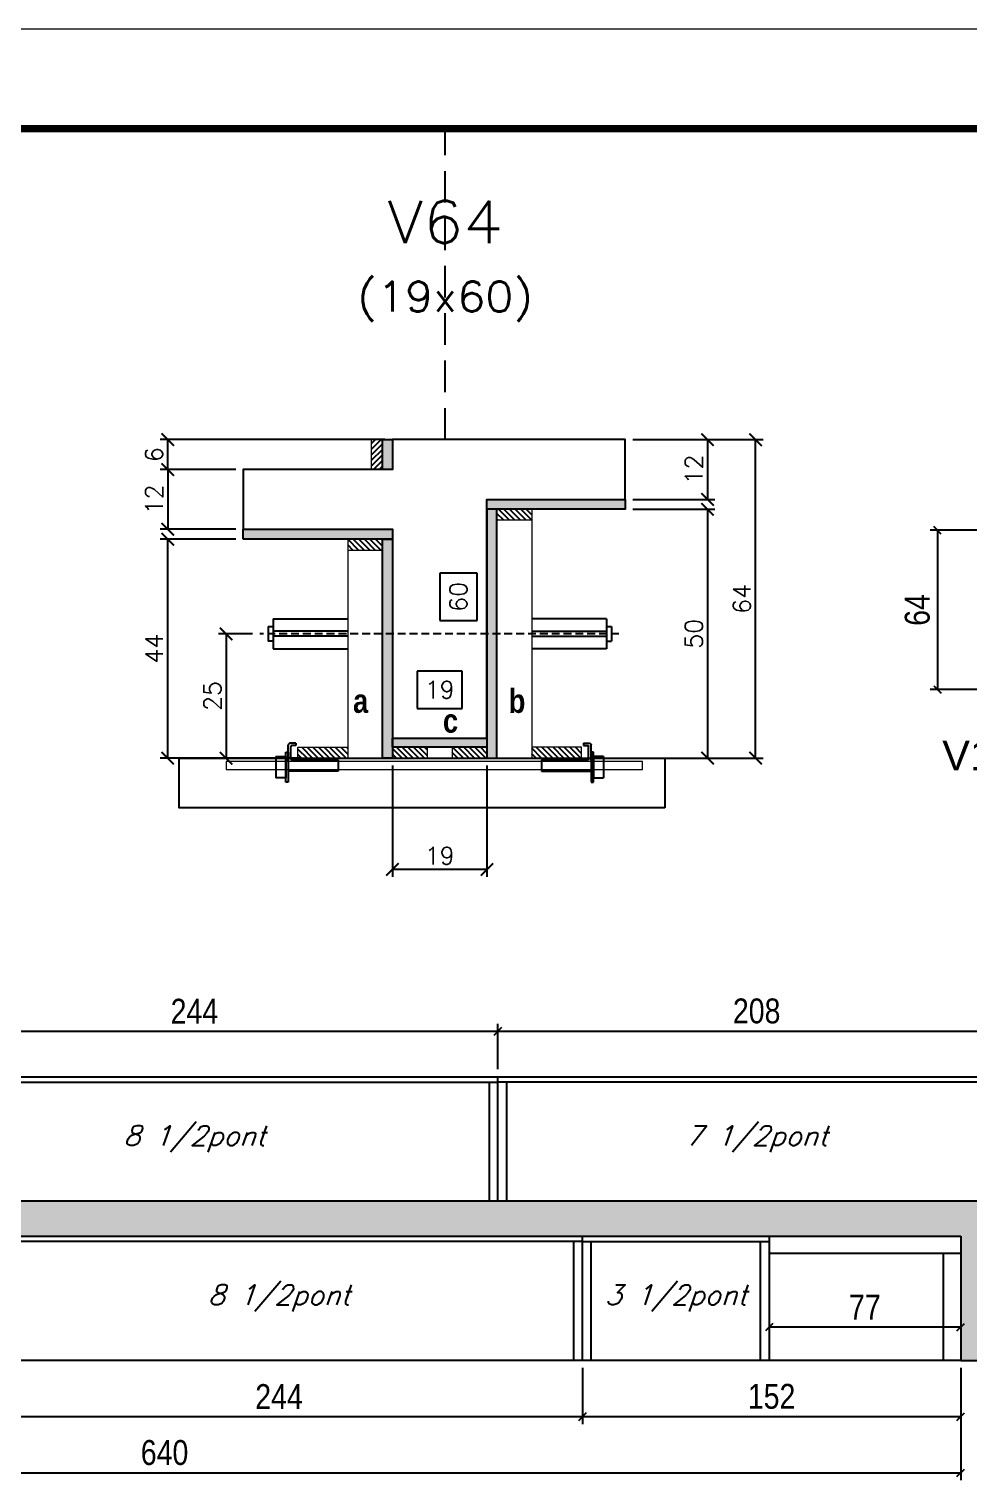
# Model space of a CAD drawing. Extents: x 0 to 6325, y 5574 to 19307.
# Drawn here: x 675 to 1053, y 8338 to 8921 of the extents above; entities that cross this region are included whole.
import ezdxf
from ezdxf.enums import TextEntityAlignment as Align

# ---------------------------------------------------------------- set-up
doc = ezdxf.new("R2010")
doc.units = 0
doc.linetypes.add('DASHED', pattern=[0.75, 0.5, -0.25])
doc.linetypes.add('HIDDEN', pattern=[9.525, 6.35, -3.175])
for name, color, linetype in [('1', 1, 'Continuous'), ('5', 5, 'Continuous'), ('barrote', 251, 'Continuous'), ('COTA', 241, 'Continuous'), ('Cota Seção (2x)', 4, 'Continuous'), ('detalhes', 4, 'Continuous'), ('Hachura', 253, 'Continuous'), ('Painéis', 200, 'Continuous'), ('presilha', 1, 'Continuous'), ('SARR_2.2x7', 40, 'Continuous'), ('SARR_3.5x7', 81, 'Continuous'), ('TENSOR', 3, 'Continuous'), ('texto', 7, 'Continuous'), ('Texto de Titulo', 7, 'Continuous'), ('Texto Qtd Sarr', 242, 'Continuous')]:
    doc.layers.add(name, color=color, linetype=linetype)
for name, color, linetype, lineweight in [('CONCRETO', 251, 'Continuous', 25), ('Folhas', 255, 'Continuous', 9), ('Madeira', 126, 'Continuous', 18), ('SARRAFO DE PRESSAO', 251, 'DASHED', 9), ('SCO-___-LAJ', 2, 'Continuous', 0), ('Texto Seção', 7, 'Continuous', 15)]:
    doc.layers.add(name, color=color, linetype=linetype, lineweight=lineweight)
doc.styles.add('COTA TECNICA', font='techl___.ttf', dxfattribs={"height": 10})
doc.styles.add('Romans', font='romans.shx')
doc.styles.get("Standard").update_dxf_attribs({"font": 'arial.ttf'})
doc.styles.add('TECNICA', font='techb___.ttf', dxfattribs={"height": 10})
doc.dimstyles.new('Cota Seção (2x)', dxfattribs={"dimtxt": 7, "dimasz": 5, "dimexe": 3, "dimexo": 3, "dimgap": 2, "dimtad": 3, "dimdec": 1, "dimlfac": 0.5, "dimzin": 12, "dimdsep": 46, "dimtxsty": 'Romans', "dimblk": 'ARCHTICK', "dimcen": 0, "dimclrd": 4, "dimclre": 4, "dimclrt": 1, "dimadec": 1, "dimazin": 3, "dimtfac": 1, "dimtdec": 1, "dimtmove": 0, "dimatfit": 3, "dimldrblk": 'OBLIQUE', "dimfxl": 1, "dimtolj": 1, "dimtzin": 12, "dimarcsym": 0})
doc.dimstyles.new('Cota Seção interna', dxfattribs={"dimtxt": 7, "dimasz": 6, "dimexe": 0.18, "dimexo": 2, "dimgap": -4, "dimtad": 3, "dimdec": 1, "dimlfac": 0.5, "dimzin": 12, "dimdsep": 46, "dimtxsty": 'Romans', "dimblk": 'ARCHTICK', "dimcen": 0.09, "dimse1": 1, "dimse2": 1, "dimsd1": 1, "dimsd2": 1, "dimclrd": 180, "dimclre": 5, "dimclrt": 1, "dimadec": 0, "dimazin": 3, "dimtfac": 1, "dimtdec": 1, "dimtofl": 0, "dimtmove": 0, "dimatfit": 3, "dimldrblk": 'ARCHTICK', "dimfxl": 1, "dimtolj": 1, "dimtzin": 0, "dimarcsym": 0})
doc.dimstyles.new('PAINEL', dxfattribs={"dimtxt": 10, "dimasz": 3, "dimexe": 3, "dimexo": 3, "dimgap": 3, "dimtad": 1, "dimdec": 1, "dimzin": 12, "dimdsep": 46, "dimtxsty": 'COTA TECNICA', "dimblk1": 'OBLIQUE', "dimblk2": 'OBLIQUE', "dimsah": 1, "dimcen": 0.9, "dimclrd": 4, "dimclre": 4, "dimclrt": 240, "dimadec": 1, "dimazin": 3, "dimtfac": 1, "dimtdec": 1, "dimtmove": 0, "dimatfit": 3, "dimfxl": 1, "dimtolj": 1, "dimtzin": 12, "dimarcsym": 0})
pattern_1 = [(315, (23777.5654, 398.7554), (1.12253202, 1.12253202), [])]

# ---------------------------------------------------------------- blocks, each defined once
blk = doc.blocks.new('9999999999')
at = {"layer": 'Folhas'}
blk.add_lwpolyline([(98138.98, 34190.21), (99623.98, 34190.21), (99623.98, 35240.21), (98138.98, 35240.21)], close=True, dxfattribs=at)
at = {"layer": 'Folhas', "color": 30, "const_width": 3}
blk.add_lwpolyline([(98213.98, 34230.21), (99583.98, 34230.21), (99583.98, 35200.21), (98213.98, 35200.21)], close=True, dxfattribs=at)
blk = doc.blocks.new('titulo1')
at = {"layer": 'Defpoints', "color": 252, "linetype": 'HIDDEN', "ltscale": 2}
blk.add_line((0, 0), (0, 125), dxfattribs=at)
at = {"layer": 'Defpoints', "style": 'Romans', "oblique": 15}
blk.add_attdef('FOLHA', text='', height=10, dxfattribs=at).set_placement((0, 15.58), align=Align.MIDDLE_CENTER)
at = {"layer": 'Texto Qtd Sarr', "color": 3, "style": 'Romans', "oblique": 15}
for tag, height, p in [('TITULO', 17, (0, 71.45)), ('SEÇÃO', 12, (0, 41.55))]:
    blk.add_attdef(tag, text='', height=height, dxfattribs=at).set_placement(p, align=Align.MIDDLE_CENTER)
blk = doc.blocks.new('_ArchTick')
at = {"color": 0, "linetype": 'ByBlock', "const_width": 0.15}
blk.add_lwpolyline([(-0.5, -0.5), (0.5, 0.5)], dxfattribs=at)
blk = doc.blocks.new('*D3476')
at = {"layer": 'COTA', "color": 4, "lineweight": -2, "transparency": 16777216}
for p, q in [((757.95, 8744.4), (727.62, 8744.4)), ((730.62, 8744.4), (730.62, 8720.4)), ((757.95, 8720.4), (727.62, 8720.4))]:
    blk.add_line(p, q, dxfattribs=at)
at = {"layer": 'Defpoints', "color": 0, "transparency": 16777216}
for p in [(760.95, 8744.4), (730.62, 8720.4), (760.95, 8720.4)]:
    blk.add_point(p, dxfattribs=at)
at = {"layer": 'COTA', "color": 4, "lineweight": -2, "transparency": 16777216, "xscale": 5, "yscale": 5, "zscale": 5}
for p, rotation in [((730.62, 8744.4), 90), ((730.62, 8720.4), 270)]:
    blk.add_blockref('_ArchTick', p, dxfattribs=dict(at, rotation=rotation))
at = {"layer": 'COTA', "color": 1, "transparency": 16777216, "insert": (725.12, 8732.4), "char_height": 7, "attachment_point": 5, "rotation": 90, "style": 'Romans'}
blk.add_mtext('\\A1;12', dxfattribs=at)
blk = doc.blocks.new('_Oblique')
at = {"layer": '1', "color": 0, "lineweight": -2}
blk.add_line((-0.5, -0.5), (0.5, 0.5), dxfattribs=at)
blk = doc.blocks.new('*D3477')
at = {"layer": 'COTA', "color": 4, "lineweight": -2, "transparency": 16777216}
for p, q in [((917.55, 8756.4), (969.92, 8756.4)), ((966.92, 8628.4), (966.92, 8756.4)), ((895.55, 8628.4), (969.92, 8628.4))]:
    blk.add_line(p, q, dxfattribs=at)
at = {"layer": 'Defpoints', "color": 0, "transparency": 16777216}
for p in [(914.55, 8756.4), (966.92, 8756.4), (892.55, 8628.4)]:
    blk.add_point(p, dxfattribs=at)
at = {"layer": 'COTA', "color": 4, "lineweight": -2, "transparency": 16777216, "xscale": 5, "yscale": 5, "zscale": 5}
for p, rotation in [((966.92, 8756.4), 90), ((966.92, 8628.4), 270)]:
    blk.add_blockref('_ArchTick', p, dxfattribs=dict(at, rotation=rotation))
at = {"layer": 'COTA', "color": 1, "transparency": 16777216, "insert": (961.42, 8692.4), "char_height": 7, "attachment_point": 5, "rotation": 90, "style": 'Romans'}
blk.add_mtext('\\A1;64', dxfattribs=at)
blk = doc.blocks.new('*D3478')
at = {"layer": 'COTA', "color": 4, "lineweight": -2, "transparency": 16777216}
for p, q in [((757.95, 8716.4), (727.62, 8716.4)), ((730.62, 8628.4), (730.62, 8716.4)), ((784.35, 8628.4), (727.62, 8628.4))]:
    blk.add_line(p, q, dxfattribs=at)
at = {"layer": 'Defpoints', "color": 0, "transparency": 16777216}
for p in [(730.62, 8716.4), (760.95, 8716.4), (787.35, 8628.4)]:
    blk.add_point(p, dxfattribs=at)
at = {"layer": 'COTA', "color": 4, "lineweight": -2, "transparency": 16777216, "xscale": 5, "yscale": 5, "zscale": 5}
for p, rotation in [((730.62, 8716.4), 90), ((730.62, 8628.4), 270)]:
    blk.add_blockref('_ArchTick', p, dxfattribs=dict(at, rotation=rotation))
at = {"layer": 'COTA', "color": 1, "transparency": 16777216, "insert": (725.12, 8672.4), "char_height": 7, "attachment_point": 5, "rotation": 90, "style": 'Romans'}
blk.add_mtext('\\A1;44', dxfattribs=at)
blk = doc.blocks.new('*D3464')
at = {"layer": 'Cota Seção (2x)', "color": 180, "lineweight": -2, "transparency": 16777216}
for p, q in [((854.95, 8702.71), (839.95, 8702.71)), ((839.95, 8702.71), (839.95, 8683.71)), ((854.95, 8683.71), (854.95, 8702.71)), ((839.95, 8683.71), (854.95, 8683.71))]:
    blk.add_line(p, q, dxfattribs=at)
at = {"layer": 'Defpoints', "color": 0, "transparency": 16777216}
for p in [(858.95, 8756.4), (858.95, 8756.4), (858.95, 8636.4)]:
    blk.add_point(p, dxfattribs=at)
at = {"layer": 'Cota Seção (2x)', "color": 1, "transparency": 16777216, "insert": (847.45, 8693.21), "char_height": 7, "attachment_point": 5, "rotation": 90, "style": 'Romans'}
blk.add_mtext('\\A1;60', dxfattribs=at)
blk = doc.blocks.new('*D3465')
at = {"layer": 'COTA', "color": 4, "lineweight": -2, "transparency": 16777216}
for p, q in [((917.55, 8756.4), (950.6, 8756.4)), ((947.6, 8756.4), (947.6, 8732.4)), ((917.55, 8732.4), (950.6, 8732.4))]:
    blk.add_line(p, q, dxfattribs=at)
at = {"layer": 'Defpoints', "color": 0, "transparency": 16777216}
for p in [(914.55, 8756.4), (914.55, 8732.4), (947.6, 8732.4)]:
    blk.add_point(p, dxfattribs=at)
at = {"layer": 'COTA', "color": 4, "lineweight": -2, "transparency": 16777216, "xscale": 5, "yscale": 5, "zscale": 5}
for p, rotation in [((947.6, 8756.4), 90), ((947.6, 8732.4), 270)]:
    blk.add_blockref('_ArchTick', p, dxfattribs=dict(at, rotation=rotation))
at = {"layer": 'COTA', "color": 1, "transparency": 16777216, "insert": (942.1, 8744.4), "char_height": 7, "attachment_point": 5, "rotation": 90, "style": 'Romans'}
blk.add_mtext('\\A1;12', dxfattribs=at)
blk = doc.blocks.new('*D3466')
at = {"layer": 'COTA', "color": 4, "lineweight": -2, "transparency": 16777216}
for p, q in [((917.55, 8728.4), (950.6, 8728.4)), ((947.6, 8728.4), (947.6, 8628.4)), ((895.55, 8628.4), (950.6, 8628.4))]:
    blk.add_line(p, q, dxfattribs=at)
at = {"layer": 'Defpoints', "color": 0, "transparency": 16777216}
for p in [(914.55, 8728.4), (892.55, 8628.4), (947.6, 8628.4)]:
    blk.add_point(p, dxfattribs=at)
at = {"layer": 'COTA', "color": 4, "lineweight": -2, "transparency": 16777216, "xscale": 5, "yscale": 5, "zscale": 5}
for p, rotation in [((947.6, 8728.4), 90), ((947.6, 8628.4), 270)]:
    blk.add_blockref('_ArchTick', p, dxfattribs=dict(at, rotation=rotation))
at = {"layer": 'COTA', "color": 1, "transparency": 16777216, "insert": (942.1, 8678.4), "char_height": 7, "attachment_point": 5, "rotation": 90, "style": 'Romans'}
blk.add_mtext('\\A1;50', dxfattribs=at)
blk = doc.blocks.new('PRESILHA METÁLICA 1')
at = {"layer": 'presilha'}
for p, q in [((7.5, 10.64), (7.5, 19.86)), ((12, 21), (8.64, 21)), ((9, 11.57), (9, 18.93)), ((12, 19.5), (9.57, 19.5)), ((12, 21), (12, 19.5)), ((0, 13), (6, 13)), ((0, 13), (0, 0)), ((6, 15.5), (7.5, 15.5)), ((6, -2.5), (6, 15.5)), ((6, 13), (6, 0)), ((7.5, 15.5), (7.5, -2.5)), ((37.5, 11), (9.57, 11)), ((37.5, 11), (37.5, 4.1)), ((6, 0), (0, 0)), ((37.5, 4.1), (7.5, 4.1)), ((7.5, -2.5), (6, -2.5))]:
    blk.add_line(p, q, dxfattribs=at)
for centre, radius, start, end in [((8.64, 19.86), 1.14, 90, 180), ((9.57, 18.93), 0.57, 90, 180), ((9.57, 11.57), 0.57, 180, 270)]:
    blk.add_arc(centre, radius, start, end, dxfattribs=at)
blk = doc.blocks.new('*D3467')
at = {"layer": 'COTA', "color": 4, "lineweight": -2, "transparency": 16777216}
for p, q in [((820.95, 8625.4), (820.95, 8580.67)), ((858.95, 8625.4), (858.95, 8580.67)), ((858.95, 8583.67), (820.95, 8583.67))]:
    blk.add_line(p, q, dxfattribs=at)
at = {"layer": 'Defpoints', "color": 0, "transparency": 16777216}
for p in [(820.95, 8628.4), (858.95, 8628.4), (820.95, 8583.67)]:
    blk.add_point(p, dxfattribs=at)
at = {"layer": 'COTA', "color": 4, "lineweight": -2, "transparency": 16777216, "xscale": 5, "yscale": 5, "zscale": 5, "rotation": 180}
blk.add_blockref('_ArchTick', (820.95, 8583.67), dxfattribs=at)
at = {"layer": 'COTA', "color": 4, "lineweight": -2, "transparency": 16777216, "xscale": 5, "yscale": 5, "zscale": 5}
blk.add_blockref('_ArchTick', (858.95, 8583.67), dxfattribs=at)
at = {"layer": 'COTA', "color": 1, "transparency": 16777216, "insert": (839.95, 8589.17), "char_height": 7, "attachment_point": 5, "style": 'Romans'}
blk.add_mtext('\\A1;19', dxfattribs=at)
blk = doc.blocks.new('*D3468')
at = {"layer": 'Cota Seção (2x)', "color": 180, "lineweight": -2, "transparency": 16777216}
for p, q in [((848.95, 8663.4), (830.95, 8663.4)), ((830.95, 8663.4), (830.95, 8648.4)), ((848.95, 8648.4), (848.95, 8663.4)), ((830.95, 8648.4), (848.95, 8648.4))]:
    blk.add_line(p, q, dxfattribs=at)
at = {"layer": 'Defpoints', "color": 0, "transparency": 16777216}
for p in [(820.95, 8644.4), (820.95, 8628.4), (858.94, 8628.4)]:
    blk.add_point(p, dxfattribs=at)
at = {"layer": 'Cota Seção (2x)', "color": 1, "transparency": 16777216, "insert": (839.95, 8655.9), "char_height": 7, "attachment_point": 5, "style": 'Romans'}
blk.add_mtext('\\A1;19', dxfattribs=at)
blk = doc.blocks.new('*D3469')
at = {"layer": 'COTA', "color": 4, "lineweight": -2, "transparency": 16777216}
for p, q in [((817.95, 8756.4), (727.62, 8756.4)), ((730.62, 8744.4), (730.62, 8756.4)), ((757.95, 8744.4), (727.62, 8744.4))]:
    blk.add_line(p, q, dxfattribs=at)
at = {"layer": 'Defpoints', "color": 0, "transparency": 16777216}
for p in [(730.62, 8756.4), (820.95, 8756.4), (760.95, 8744.4)]:
    blk.add_point(p, dxfattribs=at)
at = {"layer": 'COTA', "color": 4, "lineweight": -2, "transparency": 16777216, "xscale": 5, "yscale": 5, "zscale": 5}
for p, rotation in [((730.62, 8756.4), 90), ((730.62, 8744.4), 270)]:
    blk.add_blockref('_ArchTick', p, dxfattribs=dict(at, rotation=rotation))
at = {"layer": 'COTA', "color": 1, "transparency": 16777216, "insert": (725.12, 8750.4), "char_height": 7, "attachment_point": 5, "rotation": 90, "style": 'Romans'}
blk.add_mtext('\\A1;6', dxfattribs=at)
blk = doc.blocks.new('*D3471')
at = {"layer": 'COTA', "color": 4, "lineweight": -2, "transparency": 16777216}
for p, q in [((409.35, 8383.36), (409.35, 8338.19)), ((1049.35, 8383.36), (1049.35, 8338.19)), ((409.35, 8341.19), (1049.35, 8341.19))]:
    blk.add_line(p, q, dxfattribs=at)
at = {"layer": 'Defpoints', "color": 0, "transparency": 16777216}
for p in [(409.35, 8386.36), (1049.35, 8386.36), (1049.35, 8341.19)]:
    blk.add_point(p, dxfattribs=at)
at = {"layer": 'COTA', "color": 4, "lineweight": -2, "transparency": 16777216, "xscale": 3, "yscale": 3, "zscale": 3, "rotation": 180}
blk.add_blockref('_Oblique', (409.35, 8341.19), dxfattribs=at)
at = {"layer": 'COTA', "color": 4, "lineweight": -2, "transparency": 16777216, "xscale": 3, "yscale": 3, "zscale": 3}
blk.add_blockref('_Oblique', (1049.35, 8341.19), dxfattribs=at)
at = {"layer": 'COTA', "color": 240, "transparency": 16777216, "insert": (729.35, 8349.29), "char_height": 10, "attachment_point": 5, "style": 'COTA TECNICA'}
blk.add_mtext('\\A1;640', dxfattribs=at)
blk = doc.blocks.new('*D4491')
at = {"layer": 'COTA', "color": 4, "lineweight": -2, "transparency": 16777216}
for p, q in [((897.35, 8383.36), (897.35, 8360.76)), ((1049.35, 8383.36), (1049.35, 8360.76)), ((1049.35, 8363.76), (897.35, 8363.76))]:
    blk.add_line(p, q, dxfattribs=at)
at = {"layer": 'Defpoints', "color": 0, "transparency": 16777216}
for p in [(897.35, 8386.36), (1049.35, 8386.36), (897.35, 8363.76)]:
    blk.add_point(p, dxfattribs=at)
at = {"layer": 'COTA', "color": 4, "lineweight": -2, "transparency": 16777216, "xscale": 3, "yscale": 3, "zscale": 3, "rotation": 180}
blk.add_blockref('_Oblique', (897.35, 8363.76), dxfattribs=at)
at = {"layer": 'COTA', "color": 4, "lineweight": -2, "transparency": 16777216, "xscale": 3, "yscale": 3, "zscale": 3}
blk.add_blockref('_Oblique', (1049.35, 8363.76), dxfattribs=at)
at = {"layer": 'COTA', "color": 240, "transparency": 16777216, "insert": (973.35, 8371.87), "char_height": 10, "attachment_point": 5, "style": 'COTA TECNICA'}
blk.add_mtext('\\A1;152', dxfattribs=at)
blk = doc.blocks.new('*D4492')
at = {"layer": 'COTA', "color": 4, "lineweight": -2, "transparency": 16777216}
for p, q in [((653.35, 8383.36), (653.35, 8360.76)), ((897.35, 8383.36), (897.35, 8360.76)), ((897.35, 8363.76), (653.35, 8363.76))]:
    blk.add_line(p, q, dxfattribs=at)
at = {"layer": 'Defpoints', "color": 0, "transparency": 16777216}
for p in [(653.35, 8386.36), (897.35, 8386.36), (653.35, 8363.76)]:
    blk.add_point(p, dxfattribs=at)
at = {"layer": 'COTA', "color": 4, "lineweight": -2, "transparency": 16777216, "xscale": 3, "yscale": 3, "zscale": 3, "rotation": 180}
blk.add_blockref('_Oblique', (653.35, 8363.76), dxfattribs=at)
at = {"layer": 'COTA', "color": 4, "lineweight": -2, "transparency": 16777216, "xscale": 3, "yscale": 3, "zscale": 3}
blk.add_blockref('_Oblique', (897.35, 8363.76), dxfattribs=at)
at = {"layer": 'COTA', "color": 240, "transparency": 16777216, "insert": (775.35, 8371.84), "char_height": 10, "attachment_point": 5, "style": 'COTA TECNICA'}
blk.add_mtext('\\A1;244', dxfattribs=at)
blk = doc.blocks.new('*D3472')
at = {"layer": 'COTA', "color": 4, "lineweight": -2, "transparency": 16777216}
for p, q in [((1090.24, 8719.96), (1037.07, 8719.96)), ((1040.07, 8719.96), (1040.07, 8655.96)), ((1090.24, 8655.96), (1037.07, 8655.96))]:
    blk.add_line(p, q, dxfattribs=at)
at = {"layer": 'Defpoints', "color": 0, "transparency": 16777216}
for p in [(1093.24, 8719.96), (1040.07, 8655.96), (1093.24, 8655.96)]:
    blk.add_point(p, dxfattribs=at)
at = {"layer": 'COTA', "color": 4, "lineweight": -2, "transparency": 16777216, "xscale": 3, "yscale": 3, "zscale": 3}
for p, rotation in [((1040.07, 8719.96), 90), ((1040.07, 8655.96), 270)]:
    blk.add_blockref('_Oblique', p, dxfattribs=dict(at, rotation=rotation))
at = {"layer": 'COTA', "color": 240, "transparency": 16777216, "insert": (1031.97, 8687.96), "char_height": 10, "attachment_point": 5, "rotation": 90, "style": 'COTA TECNICA'}
blk.add_mtext('\\A1;64', dxfattribs=at)
blk = doc.blocks.new('*D4480')
at = {"layer": 'COTA', "color": 4, "lineweight": -2, "transparency": 16777216}
for p, q in [((619.35, 8503.36), (619.35, 8521.63)), ((619.35, 8518.63), (863.35, 8518.63)), ((863.35, 8503.36), (863.35, 8521.63))]:
    blk.add_line(p, q, dxfattribs=at)
at = {"layer": 'Defpoints', "color": 0, "transparency": 16777216}
for p in [(863.35, 8518.63), (619.35, 8500.36), (863.35, 8500.36)]:
    blk.add_point(p, dxfattribs=at)
at = {"layer": 'COTA', "color": 4, "lineweight": -2, "transparency": 16777216, "xscale": 3, "yscale": 3, "zscale": 3, "rotation": 180}
blk.add_blockref('_Oblique', (619.35, 8518.63), dxfattribs=at)
at = {"layer": 'COTA', "color": 4, "lineweight": -2, "transparency": 16777216, "xscale": 3, "yscale": 3, "zscale": 3}
blk.add_blockref('_Oblique', (863.35, 8518.63), dxfattribs=at)
at = {"layer": 'COTA', "color": 240, "transparency": 16777216, "insert": (741.35, 8526.7), "char_height": 10, "attachment_point": 5, "style": 'COTA TECNICA'}
blk.add_mtext('\\A1;244', dxfattribs=at)
blk = doc.blocks.new('*D4496')
at = {"layer": 'COTA', "color": 4, "lineweight": -2, "transparency": 16777216}
for p, q in [((863.35, 8503.36), (863.35, 8521.63)), ((863.35, 8518.63), (1071.35, 8518.63)), ((1071.35, 8503.36), (1071.35, 8521.63))]:
    blk.add_line(p, q, dxfattribs=at)
at = {"layer": 'Defpoints', "color": 0, "transparency": 16777216}
for p in [(1071.35, 8518.63), (863.35, 8500.36), (1071.35, 8500.36)]:
    blk.add_point(p, dxfattribs=at)
at = {"layer": 'COTA', "color": 4, "lineweight": -2, "transparency": 16777216, "xscale": 3, "yscale": 3, "zscale": 3, "rotation": 180}
blk.add_blockref('_Oblique', (863.35, 8518.63), dxfattribs=at)
at = {"layer": 'COTA', "color": 4, "lineweight": -2, "transparency": 16777216, "xscale": 3, "yscale": 3, "zscale": 3}
blk.add_blockref('_Oblique', (1071.35, 8518.63), dxfattribs=at)
at = {"layer": 'COTA', "color": 240, "transparency": 16777216, "insert": (967.35, 8526.75), "char_height": 10, "attachment_point": 5, "style": 'COTA TECNICA'}
blk.add_mtext('\\A1;208', dxfattribs=at)
blk = doc.blocks.new('*D4517')
at = {"layer": 'COTA', "color": 4, "lineweight": -2, "transparency": 16777216}
blk.add_line((1049.35, 8399.72), (972.35, 8399.72), dxfattribs=at)
at = {"layer": 'Defpoints', "color": 0, "transparency": 16777216}
for p in [(972.35, 8399.72), (972.35, 8399.72), (1049.35, 8399.72)]:
    blk.add_point(p, dxfattribs=at)
at = {"layer": 'COTA', "color": 4, "lineweight": -2, "transparency": 16777216, "xscale": 3, "yscale": 3, "zscale": 3, "rotation": 180}
blk.add_blockref('_Oblique', (972.35, 8399.72), dxfattribs=at)
at = {"layer": 'COTA', "color": 4, "lineweight": -2, "transparency": 16777216, "xscale": 3, "yscale": 3, "zscale": 3}
blk.add_blockref('_Oblique', (1049.35, 8399.72), dxfattribs=at)
at = {"layer": 'COTA', "color": 240, "transparency": 16777216, "insert": (1010.85, 8407.79), "char_height": 10, "attachment_point": 5, "style": 'COTA TECNICA'}
blk.add_mtext('\\A1;77', dxfattribs=at)
blk = doc.blocks.new('*D4153')
at = {"layer": 'COTA', "color": 4, "lineweight": -2, "transparency": 16777216}
for p, q in [((764.64, 8678.37), (751.09, 8678.37)), ((754.09, 8678.37), (754.09, 8628.4)), ((769.64, 8628.4), (751.09, 8628.4))]:
    blk.add_line(p, q, dxfattribs=at)
at = {"layer": 'Defpoints', "color": 0, "transparency": 16777216}
for p in [(767.64, 8678.37), (754.09, 8628.4), (772.64, 8628.4)]:
    blk.add_point(p, dxfattribs=at)
at = {"layer": 'COTA', "color": 4, "lineweight": -2, "transparency": 16777216, "xscale": 5, "yscale": 5, "zscale": 5}
for p, rotation in [((754.09, 8678.37), 90), ((754.09, 8628.4), 270)]:
    blk.add_blockref('_ArchTick', p, dxfattribs=dict(at, rotation=rotation))
at = {"layer": 'COTA', "color": 1, "transparency": 16777216, "insert": (748.59, 8653.38), "char_height": 7, "attachment_point": 5, "rotation": 90, "style": 'Romans'}
blk.add_mtext('\\A1;25', dxfattribs=at)

msp = doc.modelspace()

# ---------------------------------------------------------------- hatches: boundary and pattern name
at = {"layer": 'COTA'}
h = msp.add_hatch(dxfattribs=at)
h.set_pattern_fill('AR-CONC', color=256, scale=0.03)
h.set_pattern_definition([(50, (-1575.4806, 1153.1636), (5.46554, -0.4781726), [0.5715, -6.2865]), (355, (-1575.4806, 1153.1636), (-1.0573026, 5.7317054), [0.4572, -5.0292175]), (100.451445, (-1575.025, 1153.124), (4.4082374, 5.2535326), [0.4857003, -5.3427073]), (46.1842, (-1575.4806, 1154.6876), (8.132371, -1.26127), [0.85725, -9.42975]), (96.63556, (-1574.803, 1154.5825), (7.122124, 7.422784), [0.728551, -8.014068]), (351.18415, (-1575.4806, 1154.688), (7.122124, 7.422784), [0.685799, -7.543792]), (21, (-1574.7186, 1154.3066), (4.5484317, -3.067956), [0.5715, -6.2865]), (326, (-1574.7186, 1154.3066), (1.854061, 5.525639), [0.4572, -5.0292]), (71.451445, (-1574.3395, 1154.051), (6.4024926, 2.457683), [0.4857003, -5.342698]), (37.5, (-1575.4806, 1153.1636), (0.0926581, 2.53665117), [0, -4.96824, 0, -5.1054, 0, -5.04825]), (7.5, (-1575.4806, 1153.1636), (2.0045899, 3.0054172), [0, -2.91084, 0, -4.85394, 0, -1.92405]), (327.5, (-1577.1798, 1153.1636), (4.06771786, -0.1718623), [0, -1.905, 0, -5.9436, 0, -7.8867]), (317.5, (-1577.9418, 1153.1636), (4.4438754, 0.7627947), [0, -2.4765, 0, -3.94716, 0, -5.6007])])
h.paths.add_polyline_path([(1071.35, 8450.36), (375.35, 8450.36), (375.35, 8386.36), (409.35, 8386.36), (409.35, 8436.36), (1049.35, 8436.36), (1049.35, 8386.36), (1071.35, 8386.36), (1071.35, 8430.36), (1350.35, 8430.36), (1350.35, 8386.36), (1390.85, 8386.36), (1390.85, 8444.36), (1071.35, 8444.36)])
at = {"layer": 'Hachura'}
h = msp.add_hatch(dxfattribs=at)
h.set_pattern_fill('ANSI31', color=256, scale=0.5, angle=360, style=0)
h.set_pattern_definition([(45, (9170.589, 31717.0193), (-1.12253202, 1.12253202), [])])
h.paths.add_polyline_path([(812.55, 8756.4), (816.95, 8756.4), (816.95, 8744.4), (812.55, 8744.4)])
h = msp.add_hatch(color=256, dxfattribs=at)
h.dxf.hatch_style = 1
h.paths.add_polyline_path([(820.95, 8756.4), (816.95, 8756.4), (816.95, 8744.4), (820.95, 8744.4)])
h = msp.add_hatch(color=256, dxfattribs=at)
h.dxf.hatch_style = 1
h.paths.add_polyline_path([(858.95, 8728.4), (858.95, 8732.4), (914.55, 8732.4), (914.55, 8728.4)])
h = msp.add_hatch(color=256, dxfattribs=at)
h.dxf.hatch_style = 1
h.paths.add_polyline_path([(862.95, 8728.4), (858.95, 8728.4), (858.95, 8628.4), (862.95, 8628.4)])
h = msp.add_hatch(dxfattribs=at)
h.set_pattern_fill('ANSI31', color=256, scale=0.5, angle=270, style=0)
h.set_pattern_definition([(315, (23777.5654, 420.7554), (1.12253202, 1.12253202), [])])
h.paths.add_polyline_path([(862.95, 8724), (862.95, 8728.4), (876.95, 8728.4), (876.95, 8724)])
h = msp.add_hatch(color=256, dxfattribs=at)
h.dxf.hatch_style = 1
h.paths.add_polyline_path([(760.95, 8716.4), (760.95, 8720.4), (820.95, 8720.4), (820.95, 8716.4)])
h = msp.add_hatch(dxfattribs=at)
h.set_pattern_fill('ANSI31', color=256, scale=0.5, angle=270, style=0)
h.set_pattern_definition([(315, (23777.5654, 408.7554), (1.12253202, 1.12253202), [])])
h.paths.add_polyline_path([(816.95, 8712), (816.95, 8716.4), (802.95, 8716.4), (802.95, 8712)])
h = msp.add_hatch(color=256, dxfattribs=at)
h.dxf.hatch_style = 1
h.paths.add_polyline_path([(816.95, 8716.4), (820.95, 8716.4), (820.95, 8628.4), (816.95, 8628.4)])
h = msp.add_hatch(color=256, dxfattribs=at)
h.dxf.hatch_style = 1
h.paths.add_polyline_path([(820.95, 8632.8), (820.95, 8636.4), (858.95, 8636.4), (858.95, 8632.8)])
h = msp.add_hatch(dxfattribs=at)
h.set_pattern_fill('ANSI31', color=256, scale=0.5, angle=270, style=0)
h.set_pattern_definition(pattern_1)
h.paths.add_polyline_path([(782.95, 8628.4), (782.95, 8632.8), (802.95, 8632.8), (802.95, 8628.4)])
h = msp.add_hatch(dxfattribs=at)
h.set_pattern_fill('ANSI31', color=256, scale=0.5, angle=270, style=0)
h.set_pattern_definition(pattern_1)
h.paths.add_polyline_path([(820.95, 8628.4), (820.95, 8632.8), (834.95, 8632.8), (834.95, 8628.4)])
h = msp.add_hatch(dxfattribs=at)
h.set_pattern_fill('ANSI31', color=256, scale=0.5, angle=270, style=0)
h.set_pattern_definition(pattern_1)
h.paths.add_polyline_path([(858.95, 8628.4), (858.95, 8632.8), (844.95, 8632.8), (844.95, 8628.4)])
h = msp.add_hatch(dxfattribs=at)
h.set_pattern_fill('ANSI31', color=256, scale=0.5, angle=270, style=0)
h.set_pattern_definition([(315, (23777.5654, 398.7554), (1.12253202, 1.12253202), [])])
h.paths.add_polyline_path([(896.95, 8628.4), (896.95, 8632.8), (876.95, 8632.8), (876.95, 8628.4)])

# ---------------------------------------------------------------- linework, layer by layer
at = {"ltscale": 3}
for p, q in [((772.95, 8684.37), (772.95, 8672.37)), ((772.95, 8684.37), (802.95, 8684.37)), ((906.95, 8684.37), (876.95, 8684.37)), ((906.95, 8684.37), (906.95, 8672.37)), ((770.95, 8681.37), (770.95, 8675.37)), ((770.95, 8681.37), (772.95, 8681.37)), ((802.95, 8679.37), (772.95, 8679.37)), ((802.95, 8677.37), (772.95, 8677.37)), ((876.95, 8679.37), (906.95, 8679.37)), ((876.95, 8677.37), (906.95, 8677.37)), ((906.95, 8681.37), (908.95, 8681.37)), ((908.95, 8681.37), (908.95, 8675.37)), ((772.95, 8675.37), (770.95, 8675.37)), ((772.95, 8672.37), (802.95, 8672.37)), ((906.95, 8672.37), (876.95, 8672.37)), ((906.95, 8675.37), (908.95, 8675.37))]:
    msp.add_line(p, q, dxfattribs=at)
at = {"layer": 'barrote'}
msp.add_lwpolyline([(930.4, 8608.4), (735.22, 8608.4), (735.22, 8628.4), (930.4, 8628.4)], close=True, dxfattribs=at)
at = {"layer": 'CONCRETO'}
msp.add_lwpolyline([(820.95, 8744.4), (760.95, 8744.4), (760.95, 8720.4), (820.95, 8720.4), (820.95, 8636.4), (858.95, 8636.4), (858.95, 8732.4), (914.55, 8732.4), (914.55, 8756.4), (820.95, 8756.4), (820.95, 8744.4)], dxfattribs=at)
at = {"layer": 'COTA'}
msp.add_line((1049.35, 8386.36), (1071.35, 8386.36), dxfattribs=at)
at = {"layer": 'Madeira'}
for points in [[(812.55, 8756.4), (816.95, 8756.4), (816.95, 8744.4), (812.55, 8744.4)], [(862.95, 8724), (862.95, 8728.4), (876.95, 8728.4), (876.95, 8724)], [(862.95, 8728.4), (876.95, 8728.4), (876.95, 8628.4), (862.95, 8628.4)], [(816.95, 8712), (816.95, 8716.4), (802.95, 8716.4), (802.95, 8712)], [(816.95, 8716.4), (802.95, 8716.4), (802.95, 8628.4), (816.95, 8628.4)], [(782.95, 8628.4), (782.95, 8632.8), (802.95, 8632.8), (802.95, 8628.4)], [(820.95, 8628.4), (820.95, 8632.8), (834.95, 8632.8), (834.95, 8628.4)], [(858.95, 8628.4), (858.95, 8632.8), (844.95, 8632.8), (844.95, 8628.4)], [(896.95, 8628.4), (896.95, 8632.8), (876.95, 8632.8), (876.95, 8628.4)]]:
    msp.add_lwpolyline(points, close=True, dxfattribs=at)
at = {"layer": 'Painéis', "linetype": 'ByBlock'}
for p, q in [((375.35, 8500.36), (1390.85, 8500.36)), ((863.35, 8450.36), (863.35, 8500.36)), ((1071.35, 8450.36), (375.35, 8450.36)), ((409.35, 8436.36), (1049.35, 8436.36)), ((897.35, 8386.36), (897.35, 8436.36)), ((1049.35, 8436.36), (1049.35, 8386.36)), ((1049.35, 8386.36), (409.35, 8386.36))]:
    msp.add_line(p, q, dxfattribs=at)
at = {"layer": 'Painéis'}
for points in [[(816.95, 8756.4), (820.95, 8756.4), (820.95, 8744.4), (816.95, 8744.4)], [(858.95, 8728.4), (858.95, 8732.4), (914.55, 8732.4), (914.55, 8728.4)], [(862.95, 8728.4), (858.95, 8728.4), (858.95, 8628.4), (862.95, 8628.4)], [(760.95, 8716.4), (760.95, 8720.4), (820.95, 8720.4), (820.95, 8716.4)], [(816.95, 8716.4), (820.95, 8716.4), (820.95, 8628.4), (816.95, 8628.4)], [(820.95, 8632.8), (820.95, 8636.4), (858.95, 8636.4), (858.95, 8632.8)]]:
    msp.add_lwpolyline(points, close=True, dxfattribs=at)
at = {"layer": 'SARR_2.2x7', "linetype": 'Continuous'}
for p, q in [((619.35, 8498.16), (863.35, 8498.16)), ((1071.35, 8498.16), (863.35, 8498.16)), ((897.35, 8434.16), (653.35, 8434.16)), ((897.35, 8434.16), (972.35, 8434.16)), ((1049.35, 8429.36), (972.35, 8429.36)), ((1042.35, 8429.36), (1042.35, 8386.36))]:
    msp.add_line(p, q, dxfattribs=at)
at = {"layer": 'SARR_3.5x7'}
for p, q in [((859.85, 8498.16), (859.85, 8450.36)), ((866.85, 8498.16), (866.85, 8450.36)), ((893.85, 8386.36), (893.85, 8434.16)), ((900.85, 8386.36), (900.85, 8434.16)), ((968.85, 8386.36), (968.85, 8434.16)), ((972.35, 8436.36), (972.35, 8386.36))]:
    msp.add_line(p, q, dxfattribs=at)
at = {"layer": 'SCO-___-LAJ', "color": 1}
msp.add_lwpolyline([(921.4, 8627.07), (754.09, 8627.07), (754.09, 8623.87), (921.4, 8623.87)], close=True, dxfattribs=at)
at = {"layer": 'TENSOR', "linetype": 'HIDDEN', "ltscale": 0.5}
msp.add_line((911.95, 8678.37), (767.64, 8678.37), dxfattribs=at)

# ---------------------------------------------------------------- block references
at = {"layer": 'presilha', "yscale": 0.6666666666666666, "zscale": 0.6666666666666666}
for p, xscale in [((774.08, 8620.43), 0.6666666666666666), ((905.81, 8620.43), -0.6666666666666666)]:
    msp.add_blockref('PRESILHA METÁLICA 1', p, dxfattribs=dict(at, xscale=xscale))
at = {"layer": 'SARRAFO DE PRESSAO', "color": 6, "linetype": 'ByBlock'}
msp.add_blockref('9999999999', (-98138.98, -26318.81), dxfattribs=at)
at = {"layer": 'Texto Seção'}
ref = msp.add_blockref('titulo1', (842.15, 8756.4), dxfattribs=at)
ref.add_attrib('TITULO', 'V64', dxfattribs={"layer": 'Texto de Titulo', "color": 7, "height": 17, "style": 'Romans', "width": 1.1}).set_placement((842.15, 8843.9), align=Align.MIDDLE_CENTER)
ref.add_attrib('SEÇÃO', '(19x60)', dxfattribs={"layer": 'Texto de Titulo', "color": 7, "height": 12, "style": 'Romans', "width": 1.1}).set_placement((842.15, 8813.9), align=Align.MIDDLE_CENTER)

# ---------------------------------------------------------------- texts
at = {"layer": '5', "linetype": 'Continuous'}
msp.add_text('V19A', height=12, rotation=359.99996, dxfattribs=at).set_placement((1041.92, 8623.49))
at = {"layer": 'detalhes', "style": 'TECNICA'}
for s, p in [('a', (805.12, 8646.6)), ('b', (867.66, 8646.59)), ('c', (841.24, 8638.63))]:
    msp.add_text(s, height=9.6, dxfattribs=at).set_placement(p)
at = {"layer": 'texto', "color": 2, "char_height": 8, "attachment_point": 5, "style": 'Romans'}
for s, insert in [('{\\Q19;\\C256;8 1/2pont}', (741.35, 8475.36)), ('{\\Q19;\\C256;7 1/2pont}', (967.35, 8475.36)), ('{\\Q19;\\C256;8 1/2pont}', (775.35, 8411.36)), ('{\\Q19;\\C256;3 1/2pont}', (934.85, 8411.36))]:
    msp.add_mtext(s, dxfattribs=dict(at, insert=insert))

# ---------------------------------------------------------------- dimensions: what is measured, and where the dimension line sits
at = {"layer": 'COTA'}
for base, p1, p2, angle, dimstyle, picture, middle in [((730.62, 8756.4), (760.95, 8744.4), (820.95, 8756.4), 90, 'Cota Seção (2x)', '*D3469', (725.12, 8750.4)), ((966.92, 8756.4), (892.55, 8628.4), (914.55, 8756.4), 90, 'Cota Seção (2x)', '*D3477', (961.42, 8692.4)), ((947.6, 8732.4), (914.55, 8756.4), (914.55, 8732.4), 90, 'Cota Seção (2x)', '*D3465', (942.1, 8744.4)), ((730.62, 8720.4), (760.95, 8744.4), (760.95, 8720.4), 90, 'Cota Seção (2x)', '*D3476', (725.12, 8732.4)), ((947.6, 8628.4), (914.55, 8728.4), (892.55, 8628.4), 90, 'Cota Seção (2x)', '*D3466', (942.1, 8678.4)), ((730.62, 8716.4), (787.35, 8628.4), (760.95, 8716.4), 90, 'Cota Seção (2x)', '*D3478', (725.12, 8672.4)), ((1040.07, 8655.96), (1093.24, 8719.96), (1093.24, 8655.96), 90, 'PAINEL', '*D3472', (1031.97, 8687.96)), ((754.09, 8628.4), (767.64, 8678.37), (772.64, 8628.4), 90, 'Cota Seção (2x)', '*D4153', (748.59, 8653.38)), ((820.95, 8583.67), (858.95, 8628.4), (820.95, 8628.4), 180, 'Cota Seção (2x)', '*D3467', (839.95, 8589.17))]:
    dim = msp.add_linear_dim(base=base, p1=p1, p2=p2, angle=angle, dimstyle=dimstyle, dxfattribs=at)
    dim.commit()
    dim.dimension.update_dxf_attribs({"geometry": picture, "text_midpoint": middle})
for base, p1, p2, picture, middle in [((863.35, 8518.63), (619.35, 8500.36), (863.35, 8500.36), '*D4480', (741.35, 8526.7)), ((1071.35, 8518.63), (863.35, 8500.36), (1071.35, 8500.36), '*D4496', (967.35, 8526.75)), ((972.35, 8399.72), (1049.35, 8399.72), (972.35, 8399.72), '*D4517', (1010.85, 8407.79)), ((1049.35, 8341.19), (409.35, 8386.36), (1049.35, 8386.36), '*D3471', (729.35, 8349.29)), ((653.35, 8363.76), (897.35, 8386.36), (653.35, 8386.36), '*D4492', (775.35, 8371.84)), ((897.35, 8363.76), (1049.35, 8386.36), (897.35, 8386.36), '*D4491', (973.35, 8371.87))]:
    dim = msp.add_linear_dim(base=base, p1=p1, p2=p2, dimstyle='PAINEL', dxfattribs=at)
    dim.commit()
    dim.dimension.update_dxf_attribs({"geometry": picture, "text_midpoint": middle})
at = {"layer": 'Cota Seção (2x)'}
for base, p1, p2, angle, picture, middle in [((858.95, 8756.4), (858.95, 8636.4), (858.95, 8756.4), 90, '*D3464', (858.95, 8693.21)), ((820.95, 8644.4), (858.94, 8628.4), (820.95, 8628.4), 180, '*D3468', (839.95, 8644.4))]:
    dim = msp.add_linear_dim(base=base, p1=p1, p2=p2, angle=angle, dimstyle='Cota Seção interna', dxfattribs=at)
    dim.commit()
    dim.dimension.update_dxf_attribs({"geometry": picture, "text_midpoint": middle, "dimtype": 160})

doc.saveas('drawing.dxf')
